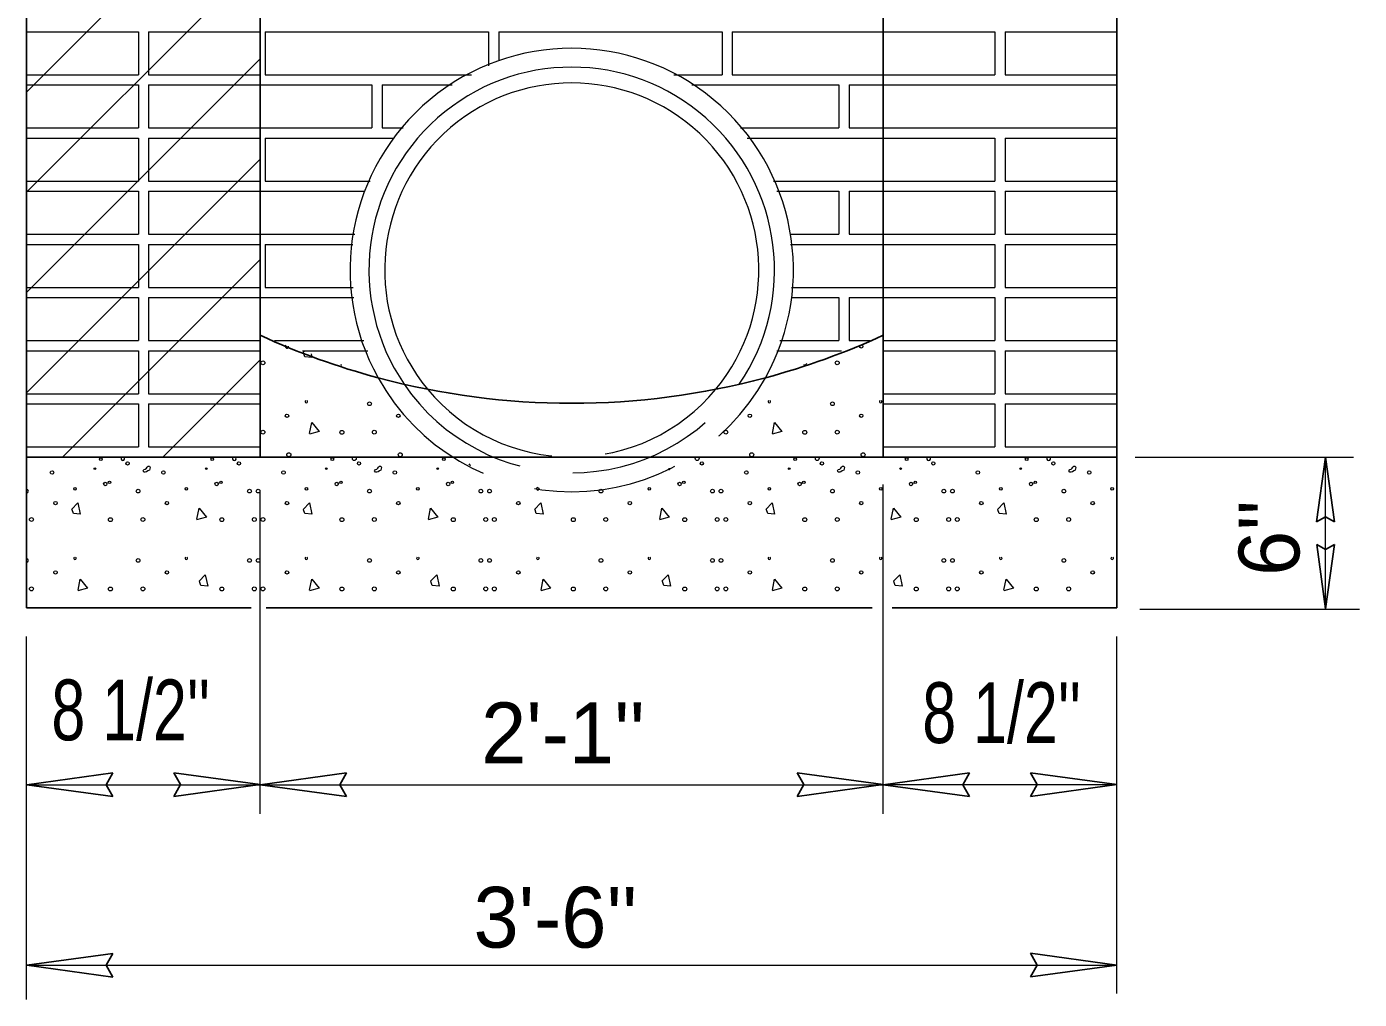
# Model space of a CAD drawing. Extents: x 570 to 607.1, y 62.1 to 89.4.
# Drawn here: x 591.122 to 593.61, y 67.237 to 69.052 of the extents above; entities that cross this region are included whole.
import ezdxf

# ---------------------------------------------------------------- set-up
doc = ezdxf.new("R2010")
doc.units = 0
doc.header["$LTSCALE"] = 0.045
doc.linetypes.add('LONG_DASHED', pattern=[7.5, 6, -1.5])
doc.layers.add('1', color=7, linetype='Continuous', lineweight=13)

msp = doc.modelspace()

# ---------------------------------------------------------------- linework, layer by layer
at = {"layer": '1', "lineweight": 25}
for p, q in [((591.12225, 67.96783), (591.12225, 70.31142)), ((591.55817, 70.3035), (591.55817, 68.47617)), ((592.72133, 68.47617), (592.72133, 70.27458)), ((593.15725, 67.96783), (593.15725, 70.27458)), ((591.12225, 68.93025), (591.55817, 69.36617)), ((591.12225, 68.74317), (591.55817, 69.17908)), ((591.12225, 68.55608), (591.55817, 68.992)), ((591.12225, 68.369), (591.55817, 68.80492)), ((591.18933, 68.249), (591.55817, 68.61783)), ((591.55817, 68.47617), (591.55817, 68.249)), ((592.72133, 68.249), (592.72133, 68.47617)), ((591.3765, 68.249), (591.55817, 68.43067)), ((592.72133, 68.249), (591.55817, 68.249)), ((593.54683, 68.24892), (593.53025, 68.12825)), ((593.54683, 68.24892), (593.56342, 68.12825)), ((593.54692, 67.96542), (593.53033, 68.08608)), ((593.54692, 67.96542), (593.5635, 68.08608)), ((591.56942, 67.96783), (592.70067, 67.96783)), ((591.12233, 67.63742), (591.28325, 67.6595)), ((591.55817, 67.63758), (591.39725, 67.65967)), ((591.55825, 67.63742), (591.71917, 67.6595)), ((592.72125, 67.63758), (592.56033, 67.65967)), ((592.72133, 67.63742), (592.88225, 67.6595)), ((593.15717, 67.63758), (592.99625, 67.65967)), ((591.12233, 67.63742), (591.28325, 67.61525)), ((591.55817, 67.63758), (591.39725, 67.61542)), ((591.55825, 67.63742), (591.71917, 67.61525)), ((592.72125, 67.63758), (592.56033, 67.61542)), ((592.72133, 67.63742), (592.88225, 67.61525)), ((593.15717, 67.63758), (592.99625, 67.61542)), ((591.12233, 67.30067), (591.28325, 67.32275)), ((593.15717, 67.30083), (592.99625, 67.32292)), ((591.12233, 67.30067), (591.28325, 67.2785)), ((593.15717, 67.30083), (592.99625, 67.27867))]:
    msp.add_line(p, q, dxfattribs=at)
at = {"layer": '1'}
for p, q in [((591.12225, 69.04275), (591.33083, 69.04275)), ((591.33083, 69.04275), (591.33083, 68.96242)), ((591.34967, 69.04275), (591.34967, 68.96242)), ((591.34967, 69.04275), (591.55817, 69.04275)), ((591.56767, 69.04275), (591.56767, 68.96242)), ((591.56767, 69.04275), (591.98467, 69.04275)), ((591.98467, 69.04275), (591.98467, 68.979)), ((592.00358, 69.04275), (592.00358, 68.98892)), ((592.00358, 69.04275), (592.42058, 69.04275)), ((592.42058, 69.04275), (592.42058, 68.96242)), ((592.4395, 69.04275), (592.72133, 69.04275)), ((592.72133, 69.04275), (592.92983, 69.04275)), ((592.92983, 69.04275), (592.92983, 68.96242)), ((592.94875, 69.04275), (592.94875, 68.96242)), ((592.94875, 69.04275), (593.15725, 69.04275)), ((591.12225, 68.96242), (591.33083, 68.96242)), ((591.34967, 68.96242), (591.55817, 68.96242)), ((591.56767, 68.96242), (591.95283, 68.96242)), ((592.33033, 68.96242), (592.42058, 68.96242)), ((592.72133, 68.96242), (592.92983, 68.96242)), ((592.94875, 68.96242), (593.15725, 68.96242)), ((591.12225, 68.9435), (591.33083, 68.9435)), ((591.33083, 68.9435), (591.33083, 68.86325)), ((591.34967, 68.9435), (591.34967, 68.86325)), ((591.34967, 68.9435), (591.55817, 68.9435)), ((591.55817, 68.9435), (591.76675, 68.9435)), ((591.76675, 68.9435), (591.76675, 68.86325)), ((591.78558, 68.9435), (591.78558, 68.86325)), ((591.78558, 68.9435), (591.91658, 68.9435)), ((592.36392, 68.9435), (592.43008, 68.9435)), ((592.43008, 68.9435), (592.63858, 68.9435)), ((592.63858, 68.9435), (592.63858, 68.86325)), ((592.6575, 68.9435), (592.6575, 68.86325)), ((592.6575, 68.9435), (592.72133, 68.9435)), ((592.72133, 68.9435), (593.15725, 68.9435)), ((591.12225, 68.86325), (591.33083, 68.86325)), ((591.34967, 68.86325), (591.55817, 68.86325)), ((591.55817, 68.86325), (591.76675, 68.86325)), ((591.78558, 68.86325), (591.825, 68.86325)), ((592.45458, 68.86325), (592.63858, 68.86325)), ((592.6575, 68.86325), (592.72133, 68.86325)), ((592.72133, 68.86325), (593.15725, 68.86325)), ((591.12225, 68.84433), (591.33083, 68.84433)), ((591.33083, 68.84433), (591.33083, 68.764)), ((591.34967, 68.84433), (591.34967, 68.764)), ((591.34967, 68.84433), (591.55817, 68.84433)), ((591.56767, 68.84433), (591.80825, 68.84433)), ((592.4675, 68.84433), (592.72133, 68.84433)), ((592.72133, 68.84433), (592.92983, 68.84433)), ((592.92983, 68.84433), (592.92983, 68.764)), ((592.94875, 68.84433), (592.94875, 68.764)), ((592.94875, 68.84433), (593.15725, 68.84433)), ((591.12225, 68.764), (591.33083, 68.764)), ((591.34967, 68.764), (591.55817, 68.764)), ((592.51667, 68.764), (592.72133, 68.764)), ((592.72133, 68.764), (592.92983, 68.764)), ((592.94875, 68.764), (593.15725, 68.764)), ((591.12225, 68.74508), (591.33083, 68.74508)), ((591.33083, 68.74508), (591.33083, 68.66475)), ((591.34967, 68.74508), (591.34967, 68.66475)), ((591.34967, 68.74508), (591.55817, 68.74508)), ((591.55817, 68.74508), (591.753, 68.74508)), ((592.52267, 68.74508), (592.63858, 68.74508)), ((592.63858, 68.74508), (592.63858, 68.66475)), ((592.6575, 68.74508), (592.6575, 68.66475)), ((592.6575, 68.74508), (592.72133, 68.74508)), ((592.72133, 68.74508), (592.92983, 68.74508)), ((592.92983, 68.74508), (592.92983, 68.66475)), ((592.94875, 68.74508), (592.94875, 68.66475)), ((592.94875, 68.74508), (593.15725, 68.74508)), ((591.12225, 68.66475), (591.33083, 68.66475)), ((591.34967, 68.66475), (591.55817, 68.66475)), ((591.55817, 68.66475), (591.73508, 68.66475)), ((592.54817, 68.66475), (592.63858, 68.66475)), ((592.6575, 68.66475), (592.72133, 68.66475)), ((592.72133, 68.66475), (592.92983, 68.66475)), ((592.94875, 68.66475), (593.15725, 68.66475)), ((591.12225, 68.64583), (591.33083, 68.64583)), ((591.33083, 68.64583), (591.33083, 68.5655)), ((591.34967, 68.64583), (591.34967, 68.5655)), ((591.34967, 68.64583), (591.55817, 68.64583)), ((591.56767, 68.64583), (591.73092, 68.64583)), ((592.54842, 68.64583), (592.72133, 68.64583)), ((592.72133, 68.64583), (592.92983, 68.64583)), ((592.92983, 68.64583), (592.92983, 68.5655)), ((592.94875, 68.64583), (592.94875, 68.5655)), ((592.94875, 68.64583), (593.15725, 68.64583)), ((591.12225, 68.5655), (591.33083, 68.5655)), ((591.34967, 68.5655), (591.55817, 68.5655)), ((592.54983, 68.5655), (592.72133, 68.5655)), ((592.72133, 68.5655), (592.92983, 68.5655)), ((592.94875, 68.5655), (593.15725, 68.5655)), ((591.12225, 68.54667), (591.33083, 68.54667)), ((591.33083, 68.54667), (591.33083, 68.46633)), ((591.34967, 68.54667), (591.34967, 68.46633)), ((591.34967, 68.54667), (591.55817, 68.54667)), ((591.55817, 68.54667), (591.73292, 68.54667)), ((592.55017, 68.54667), (592.63858, 68.54667)), ((592.63858, 68.54667), (592.63858, 68.46633)), ((592.6575, 68.54667), (592.6575, 68.46633)), ((592.6575, 68.54667), (592.72133, 68.54667)), ((592.72133, 68.54667), (592.92983, 68.54667)), ((592.92983, 68.54667), (592.92983, 68.46633)), ((592.94875, 68.54667), (592.94875, 68.46633)), ((592.94875, 68.54667), (593.15725, 68.54667)), ((591.12225, 68.46633), (591.33083, 68.46633)), ((591.34967, 68.46633), (591.55817, 68.46633)), ((591.58517, 68.46633), (591.75183, 68.46633)), ((592.52808, 68.46633), (592.63858, 68.46633)), ((592.6575, 68.46633), (592.69683, 68.46633)), ((592.72133, 68.46633), (592.92983, 68.46633)), ((592.94875, 68.46633), (593.15725, 68.46633)), ((591.12225, 68.44742), (591.33083, 68.44742)), ((591.33083, 68.44742), (591.33083, 68.36708)), ((591.34967, 68.44742), (591.34967, 68.36708)), ((591.34967, 68.44742), (591.55817, 68.44742)), ((591.63692, 68.44742), (591.759, 68.44742)), ((591.63817, 68.44367), (591.64025, 68.44583)), ((592.52275, 68.44742), (592.64358, 68.44742)), ((592.72133, 68.44742), (592.92983, 68.44742)), ((592.92983, 68.44742), (592.92983, 68.36708)), ((592.94875, 68.44742), (592.94875, 68.36708)), ((592.94875, 68.44742), (593.15725, 68.44742)), ((591.12225, 68.36708), (591.33083, 68.36708)), ((591.34967, 68.36708), (591.55817, 68.36708)), ((592.72133, 68.36708), (592.92983, 68.36708)), ((592.94875, 68.36708), (593.15725, 68.36708)), ((591.12225, 68.34817), (591.33083, 68.34817)), ((591.33083, 68.34817), (591.33083, 68.26783)), ((591.34967, 68.34817), (591.34967, 68.26783)), ((591.34967, 68.34817), (591.55817, 68.34817)), ((592.72133, 68.34817), (592.92983, 68.34817)), ((592.92983, 68.34817), (592.92983, 68.26783)), ((592.94875, 68.34817), (592.94875, 68.26783)), ((592.94875, 68.34817), (593.15725, 68.34817)), ((591.12225, 68.26783), (591.33083, 68.26783)), ((591.34967, 68.26783), (591.55817, 68.26783)), ((592.72133, 68.26783), (592.92983, 68.26783)), ((592.94875, 68.26783), (593.15725, 68.26783)), ((593.1915, 68.249), (593.599, 68.249)), ((593.54692, 67.96533), (593.54692, 68.249)), ((592.72133, 67.58317), (592.72133, 68.19775)), ((591.55817, 67.58317), (591.55817, 68.18742)), ((593.20033, 67.96533), (593.61, 67.96533)), ((591.12225, 67.23692), (591.12225, 67.91433)), ((593.15725, 67.24792), (593.15725, 67.91433)), ((593.15725, 67.6375), (592.72133, 67.6375)), ((591.12225, 67.30075), (593.15725, 67.30075))]:
    msp.add_line(p, q, dxfattribs=at)
for points in [[(592.4395, 69.04275), (592.4395, 68.96242), (592.72133, 68.96242)], [(591.56767, 68.84433), (591.56767, 68.764), (591.76342, 68.764)], [(591.56767, 68.64583), (591.56767, 68.5655), (591.73158, 68.5655)], [(591.65308, 68.44133), (591.65442, 68.43483), (591.64167, 68.43575), (591.63917, 68.44317)], [(591.6505, 68.29275), (591.65442, 68.31342), (591.66817, 68.29667), (591.65, 68.29175)], [(592.51458, 68.29275), (592.5185, 68.31342), (592.53225, 68.29667), (592.51408, 68.29175)], [(591.35158, 68.2245), (591.34867, 68.223), (591.34617, 68.2215), (591.34375, 68.221), (591.34125, 68.221), (591.33983, 68.2235), (591.34125, 68.22592), (591.34375, 68.22642), (591.34567, 68.22842), (591.34717, 68.23033), (591.34908, 68.23183), (591.35158, 68.23183), (591.35258, 68.22942), (591.35208, 68.22692)], [(591.35208, 68.22683), (591.3515, 68.2245), (591.35142, 68.22442)], [(591.78367, 68.2245), (591.78067, 68.223), (591.77825, 68.2215), (591.77575, 68.221), (591.77333, 68.221), (591.77183, 68.2235), (591.77333, 68.22592), (591.77575, 68.22642), (591.77775, 68.22842), (591.77925, 68.23033), (591.78117, 68.23183), (591.78367, 68.23183), (591.78458, 68.22942), (591.78417, 68.22692)], [(591.78417, 68.22683), (591.78358, 68.2245), (591.7835, 68.22442)], [(592.64775, 68.2245), (592.64483, 68.223), (592.64233, 68.2215), (592.63992, 68.221), (592.63742, 68.221), (592.63592, 68.2235), (592.63742, 68.22592), (592.63992, 68.22642), (592.64183, 68.22842), (592.64333, 68.23033), (592.64525, 68.23183), (592.64775, 68.23183), (592.64875, 68.22942), (592.64825, 68.22692)], [(592.64825, 68.22683), (592.64767, 68.2245), (592.64758, 68.22442)], [(593.07983, 68.2245), (593.07683, 68.223), (593.07442, 68.2215), (593.07192, 68.221), (593.0695, 68.221), (593.068, 68.2235), (593.0695, 68.22592), (593.07192, 68.22642), (593.07392, 68.22842), (593.07542, 68.23033), (593.07733, 68.23183), (593.07983, 68.23183), (593.08075, 68.22942), (593.08025, 68.22692)], [(593.08033, 68.22683), (593.07975, 68.2245), (593.07967, 68.22442)], [(591.20617, 68.15125), (591.21792, 68.1635), (591.22233, 68.14242), (591.20958, 68.14342), (591.20708, 68.15075)], [(591.44, 68.13308), (591.444, 68.15375), (591.45775, 68.137), (591.43958, 68.13208)], [(591.63817, 68.15125), (591.65, 68.1635), (591.65442, 68.14242), (591.64167, 68.14342), (591.63917, 68.15075)], [(591.87208, 68.13308), (591.876, 68.15375), (591.88975, 68.137), (591.87158, 68.13208)], [(592.07025, 68.15125), (592.082, 68.1635), (592.08642, 68.14242), (592.07367, 68.14342), (592.07125, 68.15075)], [(592.30417, 68.13308), (592.30808, 68.15375), (592.32183, 68.137), (592.30367, 68.13208)], [(592.50233, 68.15125), (592.51408, 68.1635), (592.5185, 68.14242), (592.50575, 68.14342), (592.50325, 68.15075)], [(592.73617, 68.13308), (592.74017, 68.15375), (592.75392, 68.137), (592.73567, 68.13208)], [(592.93433, 68.15125), (592.94617, 68.1635), (592.95058, 68.14242), (592.93783, 68.14342), (592.93533, 68.15075)], [(591.21842, 68.00042), (591.22233, 68.021), (591.23608, 68.00433), (591.21792, 67.99942)], [(591.444, 68.01708), (591.45575, 68.02942), (591.46017, 68.00825), (591.44742, 68.00925), (591.44492, 68.01658)], [(591.6505, 68.00042), (591.65442, 68.021), (591.66817, 68.00433), (591.65, 67.99942)], [(591.876, 68.01708), (591.88783, 68.02942), (591.89225, 68.00825), (591.87942, 68.00925), (591.877, 68.01658)], [(592.0825, 68.00042), (592.08642, 68.021), (592.10025, 68.00433), (592.082, 67.99942)], [(592.30808, 68.01708), (592.31983, 68.02942), (592.32425, 68.00825), (592.3115, 68.00925), (592.30908, 68.01658)], [(592.51458, 68.00042), (592.5185, 68.021), (592.53225, 68.00433), (592.51408, 67.99942)], [(592.74017, 68.01708), (592.75192, 68.02942), (592.75633, 68.00825), (592.74358, 68.00925), (592.74108, 68.01658)], [(592.94667, 68.00042), (592.95058, 68.021), (592.96433, 68.00433), (592.94617, 67.99942)], [(591.12225, 67.6375), (591.55817, 67.6375), (592.72133, 67.6375)]]:
    msp.add_lwpolyline(points, dxfattribs=at)
at = {"layer": '1', "lineweight": 25}
for points in [[(591.55817, 68.249), (591.12225, 68.249), (591.12225, 67.96783), (591.54158, 67.96783)], [(592.73775, 67.96783), (593.15725, 67.96783), (593.15725, 68.249), (592.72133, 68.249)], [(593.56342, 68.12825), (593.54667, 68.13758), (593.53025, 68.12825)], [(593.53033, 68.08608), (593.54708, 68.07675), (593.5635, 68.08608)], [(591.28325, 67.6595), (591.27083, 67.63717), (591.28325, 67.61525)], [(591.39725, 67.61542), (591.40967, 67.63775), (591.39725, 67.65967)], [(591.71917, 67.6595), (591.70675, 67.63717), (591.71917, 67.61525)], [(592.56033, 67.61542), (592.57283, 67.63775), (592.56033, 67.65967)], [(592.88225, 67.6595), (592.86983, 67.63717), (592.88225, 67.61525)], [(592.99625, 67.61542), (593.00875, 67.63775), (592.99625, 67.65967)], [(591.28325, 67.32275), (591.27083, 67.30042), (591.28325, 67.2785)], [(592.99625, 67.27867), (593.00875, 67.301), (592.99625, 67.32292)]]:
    msp.add_lwpolyline(points, dxfattribs=at)
at = {"layer": '1'}
for centre, radius in [((592.68022, 68.45545), 0.00324), ((591.56327, 68.42479), 0.00364), ((592.63536, 68.42479), 0.00364), ((591.76228, 68.34845), 0.00347), ((592.62638, 68.34845), 0.00347), ((591.60813, 68.32602), 0.00324), ((591.81611, 68.32602), 0.00324), ((592.47224, 68.32602), 0.00324), ((592.68022, 68.32602), 0.00324), ((591.56327, 68.29536), 0.00364), ((591.71069, 68.29512), 0.00368), ((591.77125, 68.29536), 0.00364), ((592.42738, 68.29536), 0.00364), ((592.5748, 68.29512), 0.00368), ((592.63536, 68.29536), 0.00364), ((591.26081, 68.24502), 0.00254), ((591.31055, 68.23708), 0.00303), ((591.46879, 68.24502), 0.00254), ((591.51853, 68.23708), 0.00303), ((591.61163, 68.25324), 0.00377), ((591.69287, 68.24502), 0.00254), ((591.73388, 68.24603), 0.00346), ((591.7426, 68.23708), 0.00303), ((591.81961, 68.25324), 0.00377), ((591.90084, 68.24502), 0.00254), ((592.37391, 68.24603), 0.00346), ((592.38264, 68.23708), 0.00303), ((592.47573, 68.25324), 0.00377), ((592.55697, 68.24502), 0.00254), ((592.59799, 68.24603), 0.00346), ((592.60671, 68.23708), 0.00303), ((592.68371, 68.25324), 0.00377), ((592.76495, 68.24502), 0.00254), ((592.81469, 68.23708), 0.00303), ((592.98903, 68.24502), 0.00254), ((593.03877, 68.23708), 0.00303), ((591.1696, 68.22013), 0.00325), ((591.2496, 68.22736), 0.0015), ((591.37758, 68.22013), 0.00325), ((591.45758, 68.22736), 0.0015), ((591.60166, 68.22013), 0.00325), ((591.68165, 68.22736), 0.0015), ((591.80964, 68.22013), 0.00325), ((591.88963, 68.22736), 0.0015), ((592.46577, 68.22013), 0.00325), ((592.54576, 68.22736), 0.0015), ((592.67374, 68.22013), 0.00325), ((592.75374, 68.22736), 0.0015), ((592.89782, 68.22013), 0.00325), ((592.97781, 68.22736), 0.0015), ((593.1058, 68.22013), 0.00325), ((591.21246, 68.18974), 0.00236), ((591.26903, 68.1987), 0.00319), ((591.27689, 68.20169), 0.00231), ((591.42044, 68.18974), 0.00236), ((591.47701, 68.1987), 0.00319), ((591.48487, 68.20169), 0.00231), ((591.64451, 68.18974), 0.00236), ((591.70109, 68.1987), 0.00319), ((591.70895, 68.20169), 0.00231), ((591.85249, 68.18974), 0.00236), ((591.90907, 68.1987), 0.00319), ((591.91692, 68.20169), 0.00231), ((592.28455, 68.18974), 0.00236), ((592.34112, 68.1987), 0.00319), ((592.34898, 68.20169), 0.00231), ((592.50862, 68.18974), 0.00236), ((592.5652, 68.1987), 0.00319), ((592.57305, 68.20169), 0.00231), ((592.7166, 68.18974), 0.00236), ((592.77317, 68.1987), 0.00319), ((592.78103, 68.20169), 0.00231), ((592.94068, 68.18974), 0.00236), ((592.99725, 68.1987), 0.00319), ((593.00511, 68.20169), 0.00231), ((593.14865, 68.18974), 0.00236), ((591.17608, 68.16307), 0.00324), ((591.33022, 68.1855), 0.00347), ((591.38406, 68.16307), 0.00324), ((591.5382, 68.1855), 0.00347), ((591.5543, 68.1855), 0.00347), ((591.60813, 68.16307), 0.00324), ((591.76228, 68.1855), 0.00347), ((591.81611, 68.16307), 0.00324), ((591.97025, 68.1855), 0.00347), ((591.98635, 68.1855), 0.00347), ((592.04018, 68.16307), 0.00324), ((592.19433, 68.1855), 0.00347), ((592.24816, 68.16307), 0.00324), ((592.40231, 68.1855), 0.00347), ((592.41841, 68.1855), 0.00347), ((592.47224, 68.16307), 0.00324), ((592.62638, 68.1855), 0.00347), ((592.68022, 68.16307), 0.00324), ((592.83436, 68.1855), 0.00347), ((592.85046, 68.1855), 0.00347), ((592.90429, 68.16307), 0.00324), ((593.05844, 68.1855), 0.00347), ((593.11227, 68.16307), 0.00324), ((591.13122, 68.13241), 0.00364), ((591.27864, 68.13217), 0.00368), ((591.3392, 68.13241), 0.00364), ((591.48662, 68.13217), 0.00368), ((591.54718, 68.13241), 0.00364), ((591.56327, 68.13241), 0.00364), ((591.71069, 68.13217), 0.00368), ((591.77125, 68.13241), 0.00364), ((591.91867, 68.13217), 0.00368), ((591.97923, 68.13241), 0.00364), ((591.99533, 68.13241), 0.00364), ((592.14275, 68.13217), 0.00368), ((592.20331, 68.13241), 0.00364), ((592.35073, 68.13217), 0.00368), ((592.41129, 68.13241), 0.00364), ((592.42738, 68.13241), 0.00364), ((592.5748, 68.13217), 0.00368), ((592.63536, 68.13241), 0.00364), ((592.78278, 68.13217), 0.00368), ((592.84334, 68.13241), 0.00364), ((592.85944, 68.13241), 0.00364), ((593.00686, 68.13217), 0.00368), ((593.06742, 68.13241), 0.00364), ((591.33022, 68.05607), 0.00347), ((591.5382, 68.05607), 0.00347), ((591.5543, 68.05607), 0.00347), ((591.76228, 68.05607), 0.00347), ((591.97025, 68.05607), 0.00347), ((591.98635, 68.05607), 0.00347), ((592.19433, 68.05607), 0.00347), ((592.40231, 68.05607), 0.00347), ((592.41841, 68.05607), 0.00347), ((592.62638, 68.05607), 0.00347), ((592.83436, 68.05607), 0.00347), ((592.85046, 68.05607), 0.00347), ((593.05844, 68.05607), 0.00347), ((591.17608, 68.03364), 0.00324), ((591.38406, 68.03364), 0.00324), ((591.60813, 68.03364), 0.00324), ((591.81611, 68.03364), 0.00324), ((592.04018, 68.03364), 0.00324), ((592.24816, 68.03364), 0.00324), ((592.47224, 68.03364), 0.00324), ((592.68022, 68.03364), 0.00324), ((592.90429, 68.03364), 0.00324), ((593.11227, 68.03364), 0.00324), ((591.13122, 68.00297), 0.00364), ((591.27864, 68.00274), 0.00368), ((591.3392, 68.00297), 0.00364), ((591.48662, 68.00274), 0.00368), ((591.54718, 68.00297), 0.00364), ((591.56327, 68.00297), 0.00364), ((591.71069, 68.00274), 0.00368), ((591.77125, 68.00297), 0.00364), ((591.91867, 68.00274), 0.00368), ((591.97923, 68.00297), 0.00364), ((591.99533, 68.00297), 0.00364), ((592.14275, 68.00274), 0.00368), ((592.20331, 68.00297), 0.00364), ((592.35073, 68.00274), 0.00368), ((592.41129, 68.00297), 0.00364), ((592.42738, 68.00297), 0.00364), ((592.5748, 68.00274), 0.00368), ((592.63536, 68.00297), 0.00364), ((592.78278, 68.00274), 0.00368), ((592.84334, 68.00297), 0.00364), ((592.85944, 68.00297), 0.00364), ((593.00686, 68.00274), 0.00368), ((593.06742, 68.00297), 0.00364)]:
    msp.add_circle(centre, radius, dxfattribs=at)
for centre, radius, start, end in [((592.13976, 68.59812), 0.41382, 330.91678, 209.08322), ((592.13976, 68.59812), 0.37851, 325.69347, 214.30653), ((592.13976, 68.59812), 0.34916, 320.38366, 219.61634), ((591.60813, 68.45545), 0.00324, 129.71771, 11.25105), ((591.71069, 68.42455), 0.00368, 231.53996, 269.42879), ((592.5748, 68.42455), 0.00368, 230.6908, 349.50924), ((591.64451, 68.35269), 0.00236, 120.61461, 59.38539), ((592.50862, 68.35269), 0.00236, 120.61461, 59.38539), ((592.7166, 68.35269), 0.00236, 120.61461, 59.38539), ((591.30182, 68.24603), 0.00346, 122.15304, 57.84696), ((591.5098, 68.24603), 0.00346, 122.15304, 57.84696), ((592.80597, 68.24603), 0.00346, 122.15304, 57.84696), ((593.03004, 68.24603), 0.00346, 122.15304, 57.84696), ((591.95058, 68.23708), 0.00303, 199.60447, 279.92293), ((592.32168, 68.22736), 0.0015, 171.4498, 47.51733), ((592.07657, 68.18974), 0.00236, 93.94487, 58.72911), ((591.12224, 68.1855), 0.00347, 270.51952, 89.48048), ((591.12224, 68.05607), 0.00347, 270.51952, 89.48048), ((591.21246, 68.0603), 0.00236, 120.61461, 59.38539), ((591.42044, 68.0603), 0.00236, 120.61461, 59.38539), ((591.64451, 68.0603), 0.00236, 120.61461, 59.38539), ((591.85249, 68.0603), 0.00236, 120.61461, 59.38539), ((592.07657, 68.0603), 0.00236, 120.61461, 59.38539), ((592.28455, 68.0603), 0.00236, 120.61461, 59.38539), ((592.50862, 68.0603), 0.00236, 120.61461, 59.38539), ((592.7166, 68.0603), 0.00236, 120.61461, 59.38539), ((592.94068, 68.0603), 0.00236, 120.61461, 59.38539), ((593.14865, 68.0603), 0.00236, 120.61461, 59.38539)]:
    msp.add_arc(centre, radius, start, end, dxfattribs=at)
at = {"layer": '1', "lineweight": 25}
for start, end in [(245.39199, 254.99238), (285.0075, 294.60801), (254.99238, 285.0075)]:
    msp.add_arc((592.13976, 69.74593), 1.39659, start, end, dxfattribs=at)
at = {"layer": '1', "linetype": 'LONG_DASHED'}
for radius, start, end in [(0.41382, 209.08322, 330.91678), (0.37851, 214.30653, 325.69347), (0.34916, 219.61634, 320.38366)]:
    msp.add_arc((592.13976, 68.59812), radius, start, end, dxfattribs=at)

# ---------------------------------------------------------------- texts
at = {"layer": '1'}
msp.add_text("6''", height=0.1134, rotation=90, dxfattribs=at).set_placement((593.49808, 68.02708))
at = {"layer": '1', "width": 0.75}
for p in [(591.16842, 67.72042), (592.79417, 67.71525)]:
    msp.add_text("8 1/2''", height=0.1134, dxfattribs=at).set_placement(p)
at = {"layer": '1'}
for s, p in [("2'-1''", (591.97058, 67.67758)), ("3'-6''", (591.95642, 67.33342))]:
    msp.add_text(s, height=0.1134, dxfattribs=at).set_placement(p)

doc.saveas('drawing.dxf')
